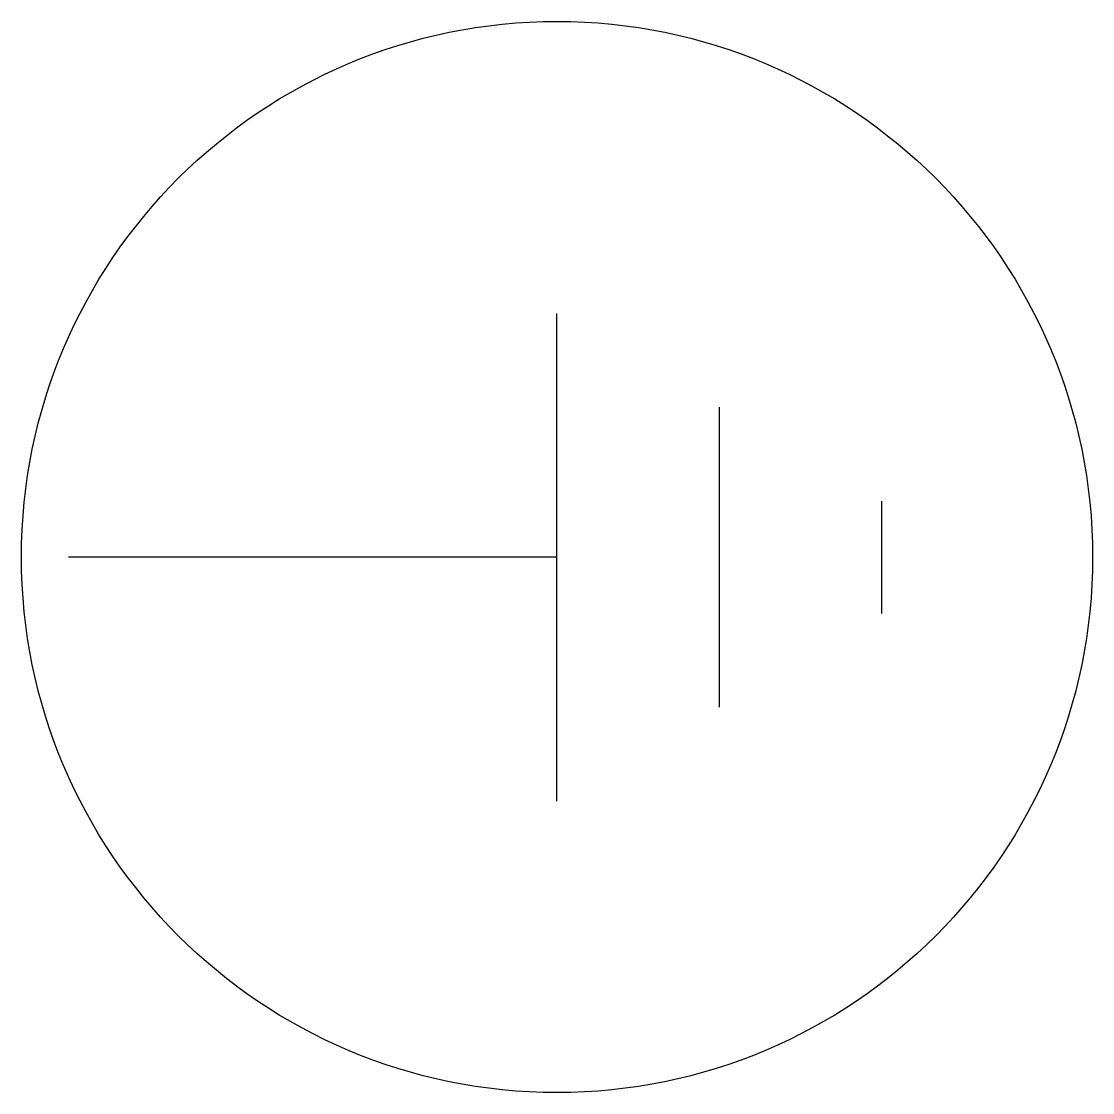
# Model space of a CAD drawing. Extents: x -2.57 to 2.57, y -2.57 to 2.57.
import ezdxf

# ---------------------------------------------------------------- set-up
doc = ezdxf.new("R2010")
doc.units = 0
doc.header["$LTSCALE"] = 0.2

msp = doc.modelspace()

# ---------------------------------------------------------------- linework, layer by layer
for p, q in [((0, -1.17), (0, 1.17)), ((0.78, -0.72), (0.78, 0.72)), ((1.56, -0.27), (1.56, 0.27)), ((0, 0), (-2.3438, 0))]:
    msp.add_line(p, q)
msp.add_circle((0.0007, 0.0013), 2.5708)

doc.saveas('drawing.dxf')
